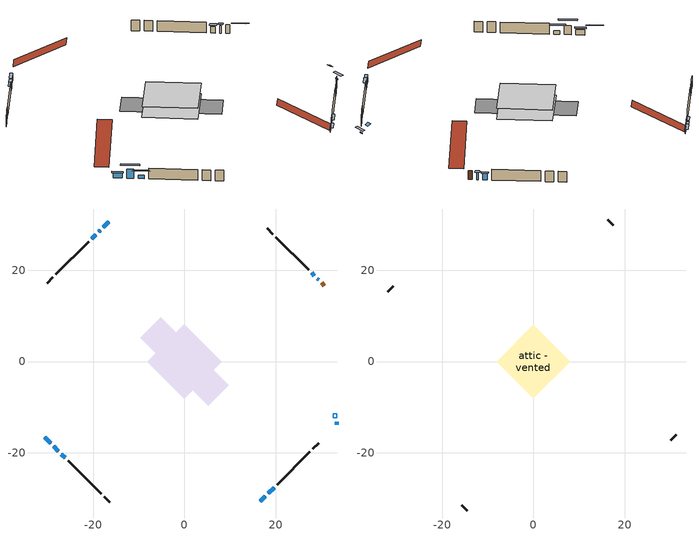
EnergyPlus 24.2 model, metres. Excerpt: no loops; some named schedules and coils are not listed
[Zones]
conditioned space
 floor adiabatic (AdiabaticFloorConstruction): -8.12,0 0,8.12 8.12,0 0,-8.12 z0
 floor foundation (Slab1 construction): -9.64,5.2 -5.2,9.64 9.64,-5.2 5.2,-9.64 z0
 wall outside (AdiabaticWallConstruction 1): 30.59,16.63 30.01,17.21 z0:2.03
 wall outside (AdiabaticWallConstruction): 33.39,-13.83 33.39,-13.24 z0:0.28; 29.36,17.87 29.1,18.12 z0:1.73; -30.59,-16.63 -29.32,-17.91 z0:1.2; -28.66,-18.56 -27.6,-19.62 z0:2.06; -26.94,-20.28 -26.1,-21.13 z0:0.79; -16.63,30.59 -17.81,29.41 / -19.47,27.76 -20.31,26.91 / 16.63,-30.59 17.69,-29.53 z0:0.89; -18.47,28.75 -18.81,28.41 z0:0.82; 28.45,18.78 27.82,19.41 / 18.35,-28.88 19.61,-27.62 z0:1.5
 wall outside (Wall1 construction): 20.26,-26.96 27.45,-19.77 / -25.44,-21.78 -18.25,-28.97 / -20.97,26.25 -28.16,19.06 / 27.16,20.06 19.97,27.25 z0:2.44
 wall outside (Wall2 construction): 28.11,-19.11 29.35,-17.87 / -17.59,-29.63 -16.35,-30.87 / -28.82,18.41 -30.06,17.17 / 19.31,27.91 18.07,29.15 z0:2.44
 window (WindowConstruction 10): 33.39,-13.83 33.39,-13.24 z0:0.28
 window (WindowConstruction 6): 29.36,17.87 29.1,18.12 z0:1.73
 window (WindowConstruction 7): -30.59,-16.63 -29.32,-17.91 z0:1.19
 window (WindowConstruction 8): -28.66,-18.56 -27.6,-19.62 z0:2.06
 window (WindowConstruction 9): -26.94,-20.28 -26.1,-21.12 z0:0.79
 window (WindowConstruction): -16.63,30.59 -17.81,29.41 z0:0.89
 window (WindowConstruction 1): -18.47,28.75 -18.81,28.41 z0:0.81
 window (WindowConstruction 2): -19.47,27.76 -20.31,26.91 z0:0.89
 window (WindowConstruction 3): 16.63,-30.59 17.69,-29.53 z0:0.89
 window (WindowConstruction 4): 28.45,18.78 27.82,19.41 z0:1.5
 window (WindowConstruction 5): 18.35,-28.88 19.61,-27.62 z0:1.5
 door (Door): 30.59,16.63 30.01,17.21 z0:2.03
 ceiling adiabatic (AdiabaticFloorConstruction): 0,-8.12 8.12,0 0,8.12 -8.12,0 z0
 roof outside (AdiabaticRoofConstruction): 33.39,-11.45,2.44 32.62,-11.45,2.82 32.62,-12.32,2.82 33.39,-12.32,2.44
 skylight (SkylightConstruction): 33.39,-11.45,2.44 32.62,-11.45,2.82 32.62,-12.32,2.82 33.39,-12.32,2.44
attic - vented
 floor to conditioned space (Floor1 construction Reversed): -8.1,0 0,8.1 8.1,0 0,-8.1 z2.44
 wall outside (Wall3 construction): 30.01,-17.21 31.22,-16.01 / -15.7,-31.53 -14.49,-32.73 / -30.71,16.51 -31.92,15.3 / 17.42,29.81 16.21,31.02 z0:2.44
 roof outside (Roof1 construction): 15.97,-31.25,2.44 8.31,-23.59,7.86 6.17,-25.73,7.86 13.83,-33.39,2.44; -31.25,-15.97,2.44 -23.59,-8.31,7.86 -25.73,-6.17,7.86 -33.39,-13.83,2.44; -15.97,31.25,2.44 -8.31,23.59,7.86 -6.17,25.73,7.86 -13.83,33.39,2.44; 31.25,15.97,2.44 23.59,8.31,7.86 25.73,6.17,7.86 33.39,13.83,2.44
shading: 33.39,-12.33 33.39,-14.74 34,-14.74 34,-12.33 z1.19; 28.89,18.33 29.57,17.66 30,18.09 29.32,18.76 z2.03; -29.11,-18.12 -30.8,-16.42 -31.24,-16.85 -29.54,-18.55 z1.49; -26.74,-20.49 -29.52,-17.7 -29.95,-18.13 -27.17,-20.92 z3.28; -25.24,-21.99 -27.8,-19.42 -28.24,-19.85 -25.67,-22.42 z2.01; -18.02,29.2 -16.42,30.8 -16.85,31.24 -18.45,29.63 z1.19; -19.02,28.2 -18.26,28.96 -18.69,29.4 -19.45,28.63 z1.11; -20.52,26.7 -19.26,27.97 -19.69,28.4 -20.95,27.13 z1.19; 17.9,-29.32 16.42,-30.8 16.85,-31.24 18.33,-29.75 z1.19; 27.61,19.62 28.66,18.56 29.09,19 28.04,20.05 z1.8; 19.82,-27.41 18.14,-29.09 18.57,-29.52 20.25,-27.84 z1.8
[Building]
Building 1: Terrain=Suburbs
[Site:Location]
Comox AP_BC: Latitude {deg}=49.72; Longitude {deg}=-124.9; Time Zone {hr}=-8; Elevation {m}=26; Keep Site Location Information=Yes
[Site:GroundTemperature:Shallow]
7.68431, 6.60511, 6.51868, 7.03082, 9.08677, 11.1331, 12.9072, 14.0311, 14.1265, 13.2125, 11.4836, 9.50004
[Site:WaterMainsTemperature]
Calculation Method=Schedule; Temperature Schedule=mains temperature schedule
[Material] Roughness=Rough; Thermal Absorptance=0.9
Name | Thickness {m} | Conductivity {W/m-K} | Density {kg/m3} | Specific Heat {J/kg-K} | Solar Absorptance | Visible Absorptance
asphalt or fiberglass shingles | 0.00635 | 0.162714 | 1121.4 | 1465.45 | 0.4 | 0.4
asphalt or fiberglass shingles 1 | 0.00635 | 0.162714 | 1121.4 | 1465.45 | 0.7 | 0.7
ceiling stud and cavity | 0.1397 | 0.0759208 | 65.682 | 1177.47 | 0.7 | 0.7
concrete 4.0 in. | 0.1016 | 1.803125 | 2242.8 | 837.4 | 0.7 | 0.7
door material | 0.04445 | 0.053851 | 512.64 | 1214.23 | 0.7 | 0.7
floor covering | 0.0127 | 0.0433444 | 54.468 | 1339.84 | 0.6 | 0.6
floor rigid ins; roof rigid ins; wall rigid ins | 0.512978 | 0.029427 | 32.04 | 1214.23 | 0.7 | 0.7
floor stud and cavity | 0.1397 | 1.75129 | 37.0049 | 1207.88 | 0.7 | 0.7
furniture material conditioned space 1 | 0.1524 | 0.115458 | 640.8 | 1214.23 | 0.6 | 0.6
gypsum board | 0.0127 | 0.160291 | 801 | 837.4 | 0.6 | 0.6
osb sheathing 0.5 in. | 0.0127 | 0.115458 | 512.64 | 1214.23 | 0.7 | 0.7
osb sheathing 0.75 in. | 0.01905 | 0.115458 | 512.64 | 1214.23 | 0.7 | 0.7
roof stud and cavity | 0.18415 | 1.78687 | 37.0049 | 1207.88 | 0.6 | 0.6
wall stud and cavity | 0.1397 | 0.0896479 | 139.0536 | 1170.24 | 0.7 | 0.7
wall stud and cavity 1 | 0.1397 | 0.0927935 | 139.0536 | 1170.24 | 0.7 | 0.7
wall stud and cavity 2 | 0.0889 | 6.1454 | 50.32683 | 1063.81 | 0.6 | 0.6
wall stud and cavity 3 | 0.0889 | 0.380278 | 52.3479 | 1209.89 | 0.7 | 0.7
wall stud and cavity 4 | 0.0889 | 0.391764 | 83.0341 | 1211.67 | 0.7 | 0.7
wood siding | 0.0254 | 0.102417 | 544.68 | 1172.36 | 0.4 | 0.4
wood siding 1 | 0.00254 | 0.102417 | 544.68 | 1172.36 | 0.4 | 0.4
wood siding 2; wood siding 3 | 0.0254 | 0.102417 | 544.68 | 1172.36 | 0.7 | 0.7
[WindowMaterial:SimpleGlazingSystem]
Name | U-Factor {W/m2-K} | Solar Heat Gain Coefficient
SkylightMaterial | 3.42924 | 0.4787
WindowMaterial | 3.04398 | 0.45
WindowMaterial 1 | 3.05533 | 0.41
WindowMaterial 2 | 2.99912 | 0.54
WindowMaterial 3 | 2.98152 | 0.56
WindowMaterial 4 | 2.929848 | 0.66
WindowMaterial 5 | 3.03319 | 0.57
WindowMaterial 6 | 2.91963 | 0.62
WindowMaterial 7 | 2.98606 | 0.58
WindowMaterial 8 | 3.00537 | 0.52
WindowMaterial 9 | 5.38445 | 0.56
[Construction]
AdiabaticFloorConstruction: floor stud and cavity, floor rigid ins, osb sheathing 0.75 in., floor covering
AdiabaticRoofConstruction: asphalt or fiberglass shingles 1, roof rigid ins, osb sheathing 0.75 in., roof stud and cavity
AdiabaticWallConstruction: wood siding 2, wall rigid ins, wall stud and cavity 3, gypsum board
AdiabaticWallConstruction 1: wood siding 3, wall rigid ins, wall stud and cavity 3, gypsum board
Door: door material
Floor1 construction Reversed: gypsum board, ceiling stud and cavity
furniture construction conditioned space 1: furniture material conditioned space 1
PartitionWallConstruction: gypsum board, wall stud and cavity 4, gypsum board
Roof1 construction: asphalt or fiberglass shingles
SkylightConstruction: SkylightMaterial
Slab1 construction: concrete 4.0 in.
Wall1 construction: wood siding, osb sheathing 0.5 in., wall stud and cavity, gypsum board
Wall2 construction: wood siding, osb sheathing 0.5 in., wall stud and cavity 1, gypsum board
Wall3 construction: wood siding 1, wall stud and cavity 2
WindowConstruction: WindowMaterial
WindowConstruction 1: WindowMaterial 1
WindowConstruction 10: WindowMaterial 9
WindowConstruction 2: WindowMaterial 2
WindowConstruction 3; WindowConstruction 5: WindowMaterial 3
WindowConstruction 4: WindowMaterial 4
WindowConstruction 6: WindowMaterial 5
WindowConstruction 7: WindowMaterial 6
WindowConstruction 8: WindowMaterial 7
WindowConstruction 9: WindowMaterial 8
[Zone] Multiplier=1; Part of Total Floor Area=Yes
Name | Volume {m3}
attic - vented | 112.935
conditioned space | 321.7
[Space]
Name | Zone | Volume {m3}
attic - vented 1 | attic - vented | 112.935
conditioned space 1 | conditioned space | 321.7
[ZoneInfiltration:EffectiveLeakageArea]
infil attic - vented 1: Zone or Space=attic - vented 1; Schedule=Always On Discrete; Effective Air Leakage Area {cm2}=5621.86; Stack Coefficient=0.000546287; Wind Coefficient=1.57918e-05
[ZoneMixing]
whole house fan mix: Zone or Space=attic - vented; Schedule=Always On Continuous; Design Flow Rate Calculation Method=Flow/Zone; Design Flow Rate {m3/s}=0; Source Zone or Space=conditioned space
[SurfaceProperty:ExposedFoundationPerimeter]
Slab1: Exposed Perimeter Calculation Method=TotalExposedPerimeter; Total Exposed Perimeter {m}=54.559
[InternalMass] Zone or ZoneList=conditioned space; Space or SpaceList=conditioned space 1
Name | Construction | Surface Area {m2}
furniture mass conditioned space 1 | furniture construction conditioned space 1 | 105.528
partition wall mass | PartitionWallConstruction | 263.82
[Lights]
interior lighting: Zone or ZoneList or Space or SpaceList=conditioned space 1; Schedule=interior lighting schedule; Design Level Calculation Method=LightingLevel; Lighting Level {W}=343.2; Return Air Fraction=0; Fraction Radiant=0.6; Fraction Visible=0.2; Fraction Replaceable=1
[People]
occupants: Zone or ZoneList or Space or SpaceList=conditioned space 1; Number of People Schedule=occupants schedule; Number of People Calculation Method=People; Number of People=3; Fraction Radiant=0.314171; Sensible Heat Fraction=0.56303; Activity Level Schedule=occupants activity schedule; Carbon Dioxide Generation Rate {m3/s-W}=0; Enable ASHRAE 55 Comfort Warnings=No; Mean Radiant Temperature Calculation Type=EnclosureAveraged
[ElectricEquipment] Zone or ZoneList or Space or SpaceList=conditioned space 1; Design Level Calculation Method=EquipmentLevel
Name | Schedule | Design Level {W} | Fraction Latent | Fraction Radiant | Fraction Lost
clothes dryer | clothes dryer schedule | 140.772 | 0.015 | 0.081 | 0.85
clothes washer | clothes washer schedule | 32.1985 | 0.03 | 0.162 | 0.7
cooking range | cooking range schedule | 215.147 | 0.08 | 0.432 | 0.2
dishwasher | dishwasher schedule | 66.8632 | 0.3 | 0.18 | 0.4
fridge | fridge schedule | 72.9452 | 0 | 0.6 | 0
mech vent bath fan 0 | mech vent bath fan 0 schedule | 25.1 | 0 | 0 | 1
mech vent bath fan 1 | mech vent bath fan 1 schedule | 25.1 | 0 | 0 | 1
mech vent house fan | mech vent house fan schedule | 0 | 0 | 0 | 1
mech vent house fan cfis | mech vent house fan cfis schedule | 0 | 0 | 0 | 0
mech vent range fan 0 | mech vent range fan 0 schedule | 57 | 0 | 0 | 1
misc plug loads | misc plug loads schedule | 494.7 | 0.045 | 0.513 | 0.1
whole house fan | Always On Discrete | 0 | 0 | 0 | 1
[OtherEquipment] Zone or ZoneList or Space or SpaceList=conditioned space 1; Design Level Calculation Method=EquipmentLevel
Name | Fuel Type | Schedule | Design Level {W} | Fraction Latent | Fraction Radiant | Fraction Lost
clothes dryer 1 | Electricity | clothes dryer schedule | 0 | 0.015 | 0.081 | 0.85
cooking range 1 | Electricity | cooking range schedule | 0 | 0.08 | 0.432 | 0.2
general water use latent | None | general water use schedule | 62.594 | 1 | 0 | 0
general water use sensible | None | general water use schedule | -61.6891 | 0 | 0.6 | 0
mech vent house fan latent load | None | Always On Discrete | 0 | 1 | 0 | 0
mech vent house fan sensible load | None | Always On Discrete | 0 | 0 | 0 | 0
water heater energy adjustment1 | Electricity | Always On Discrete | 0.01 | 0 | 0 | 1
[ZoneInfiltration:DesignFlowRate] Zone or ZoneList or Space or SpaceList=conditioned space 1; Schedule=Always On Discrete; Design Flow Rate Calculation Method=Flow/Zone; Design Flow Rate {m3/s}=0
infil flow; natural vent flow; whole house fan flow
[ZoneControl:Thermostat]
conditioned space Thermostat: Zone or ZoneList=conditioned space; Control Type Schedule=conditioned space Thermostat Schedule; Control 1=conditioned space temperature setpoint; Temperature Difference Between Cutout And Setpoint {deltaC}=0
[ThermostatSetpoint:DualSetpoint]
conditioned space temperature setpoint: Heating Setpoint Temperature Schedule=heating setpoint; Cooling Setpoint Temperature Schedule=cooling setpoint
[AirLoopHVAC:UnitarySystem]
unit heater unitary system: Control Type=Load; Controlling Zone or Thermostat Location=conditioned space; Dehumidification Control Type=None; Availability Schedule=Always On Discrete; Supply Fan=unit heater supply fan; Fan Placement=BlowThrough; Supply Air Fan Operating Mode Schedule=unit heater auto fan schedule; Heating Coil=unit heater htg coil; DX Heating Coil Sizing Ratio=1; Use DOAS DX Cooling Coil=No; Minimum Supply Air Temperature {C}=2; Latent Load Control=SensibleOnlyLoadControl; Cooling Supply Air Flow Rate Method=None; Heating Supply Air Flow Rate Method=SupplyAirFlowRate; Heating Supply Air Flow Rate {m3/s}=0.00141584; No Load Supply Air Flow Rate Method=SupplyAirFlowRate; No Load Supply Air Flow Rate {m3/s}=0; No Load Supply Air Flow Rate Control Set To Low Speed=Yes; Maximum Supply Air Temperature {C}=48.8889; Maximum Outdoor Dry-Bulb Temperature for Supplemental Heater Operation {C}=21; Ancillary On-Cycle Electric Power {W}=0; Ancillary Off-Cycle Electric Power {W}=0
[Zone equipment]
conditioned space: electric baseboard, unit heater unitary system
[Foundation:Kiva]
Foundation Kiva 1: Initial Indoor Air Temperature {C}=18; Wall Height Above Grade {m}=0.1016; Wall Depth Below Slab {m}=0.2032
[Foundation:Kiva:Settings]
Soil Conductivity {W/m-K}=0.849921; Soil Density {kg/m3}=1842.3; Soil Specific Heat {J/kg-K}=418.7; Ground Solar Absorptivity=0.9; Ground Thermal Absorptivity=0.9; Ground Surface Roughness {m}=0.03; Far-Field Width {m}=40; Deep-Ground Boundary Condition=ZeroFlux; Deep-Ground Depth {m}=40; Minimum Cell Dimension {m}=0.2; Maximum Cell Growth Coefficient=3; Simulation Timestep=Timestep
[Exterior:Lights]
exterior lighting: Schedule=exterior lighting schedule; Design Level {W}=75.6
[EnergyManagementSystem:Sensor] Output:Variable or Output:Meter Index Key=conditioned space
Name | Output:Variable or Output:Meter
conditioned_space_clg_unmet_s | Zone Cooling Setpoint Not Met Time
conditioned_space_htg_unmet_s | Zone Heating Setpoint Not Met Time
fridge_tin_s; tin_s; tin_s_1 | Zone Mean Air Temperature
tout_s | Zone Outdoor Air Drybulb Temperature
win_s | Zone Air Humidity Ratio
[Schedule:Constant]
Name | Hourly Value
Always On Continuous; mech vent house fan schedule; mech vent house fan cfis schedule; Always On Discrete | 1
occupants activity schedule | 117.228
fridge schedule; unit heater auto fan schedule | 0
[Schedule:Week:Daily]
interior lighting schedule Week Rule - Jan1-Jan27: interior lighting schedule day, interior lighting schedule day, interior lighting schedule day, interior lighting schedule day, interior lighting schedule day, interior lighting schedule day, interior lighting schedule day, interior lighting schedule default day, interior lighting schedule default day, interior lighting schedule default day, interior lighting schedule default day, interior lighting schedule default day
interior lighting schedule Week Rule - Jan28-Feb3: interior lighting schedule day, interior lighting schedule day, interior lighting schedule day, interior lighting schedule day, interior lighting schedule day 1, interior lighting schedule day 1, interior lighting schedule day 1, interior lighting schedule default day, interior lighting schedule default day, interior lighting schedule default day, interior lighting schedule default day, interior lighting schedule default day
interior lighting schedule Week Rule - Feb4-Feb24: interior lighting schedule day 1, interior lighting schedule day 1, interior lighting schedule day 1, interior lighting schedule day 1, interior lighting schedule day 1, interior lighting schedule day 1, interior lighting schedule day 1, interior lighting schedule default day, interior lighting schedule default day, interior lighting schedule default day, interior lighting schedule default day, interior lighting schedule default day
interior lighting schedule Week Rule - Feb25-Mar3: interior lighting schedule day 1, interior lighting schedule day 1, interior lighting schedule day 1, interior lighting schedule day 1, interior lighting schedule day 2, interior lighting schedule day 2, interior lighting schedule day 2, interior lighting schedule default day, interior lighting schedule default day, interior lighting schedule default day, interior lighting schedule default day, interior lighting schedule default day
interior lighting schedule Week Rule - Mar4-Mar31: interior lighting schedule day 2, interior lighting schedule day 2, interior lighting schedule day 2, interior lighting schedule day 2, interior lighting schedule day 2, interior lighting schedule day 2, interior lighting schedule day 2, interior lighting schedule default day, interior lighting schedule default day, interior lighting schedule default day, interior lighting schedule default day, interior lighting schedule default day
interior lighting schedule Week Rule - Apr1-Apr28: interior lighting schedule day 3, interior lighting schedule day 3, interior lighting schedule day 3, interior lighting schedule day 3, interior lighting schedule day 3, interior lighting schedule day 3, interior lighting schedule day 3, interior lighting schedule default day, interior lighting schedule default day, interior lighting schedule default day, interior lighting schedule default day, interior lighting schedule default day
interior lighting schedule Week Rule - Apr29-May5: interior lighting schedule day 3, interior lighting schedule day 3, interior lighting schedule day 4, interior lighting schedule day 4, interior lighting schedule day 4, interior lighting schedule day 4, interior lighting schedule day 4, interior lighting schedule default day, interior lighting schedule default day, interior lighting schedule default day, interior lighting schedule default day, interior lighting schedule default day
interior lighting schedule Week Rule - May6-May26: interior lighting schedule day 4, interior lighting schedule day 4, interior lighting schedule day 4, interior lighting schedule day 4, interior lighting schedule day 4, interior lighting schedule day 4, interior lighting schedule day 4, interior lighting schedule default day, interior lighting schedule default day, interior lighting schedule default day, interior lighting schedule default day, interior lighting schedule default day
interior lighting schedule Week Rule - May27-Jun2: interior lighting schedule day 4, interior lighting schedule day 4, interior lighting schedule day 4, interior lighting schedule day 4, interior lighting schedule day 4, interior lighting schedule day 5, interior lighting schedule day 5, interior lighting schedule default day, interior lighting schedule default day, interior lighting schedule default day, interior lighting schedule default day, interior lighting schedule default day
interior lighting schedule Week Rule - Jun3-Jun30: interior lighting schedule day 5, interior lighting schedule day 5, interior lighting schedule day 5, interior lighting schedule day 5, interior lighting schedule day 5, interior lighting schedule day 5, interior lighting schedule day 5, interior lighting schedule default day, interior lighting schedule default day, interior lighting schedule default day, interior lighting schedule default day, interior lighting schedule default day
interior lighting schedule Week Rule - Jul1-Jul28: interior lighting schedule day 6, interior lighting schedule day 6, interior lighting schedule day 6, interior lighting schedule day 6, interior lighting schedule day 6, interior lighting schedule day 6, interior lighting schedule day 6, interior lighting schedule default day, interior lighting schedule default day, interior lighting schedule default day, interior lighting schedule default day, interior lighting schedule default day
interior lighting schedule Week Rule - Jul29-Aug4: interior lighting schedule day 6, interior lighting schedule day 6, interior lighting schedule day 6, interior lighting schedule day 7, interior lighting schedule day 7, interior lighting schedule day 7, interior lighting schedule day 7, interior lighting schedule default day, interior lighting schedule default day, interior lighting schedule default day, interior lighting schedule default day, interior lighting schedule default day
interior lighting schedule Week Rule - Aug5-Aug25: interior lighting schedule day 7, interior lighting schedule day 7, interior lighting schedule day 7, interior lighting schedule day 7, interior lighting schedule day 7, interior lighting schedule day 7, interior lighting schedule day 7, interior lighting schedule default day, interior lighting schedule default day, interior lighting schedule default day, interior lighting schedule default day, interior lighting schedule default day
interior lighting schedule Week Rule - Aug26-Sep1: interior lighting schedule day 7, interior lighting schedule day 7, interior lighting schedule day 7, interior lighting schedule day 7, interior lighting schedule day 7, interior lighting schedule day 7, interior lighting schedule day 8, interior lighting schedule default day, interior lighting schedule default day, interior lighting schedule default day, interior lighting schedule default day, interior lighting schedule default day
interior lighting schedule Week Rule - Sep2-Sep29: interior lighting schedule day 8, interior lighting schedule day 8, interior lighting schedule day 8, interior lighting schedule day 8, interior lighting schedule day 8, interior lighting schedule day 8, interior lighting schedule day 8, interior lighting schedule default day, interior lighting schedule default day, interior lighting schedule default day, interior lighting schedule default day, interior lighting schedule default day
interior lighting schedule Week Rule - Sep30-Oct6: interior lighting schedule day 8, interior lighting schedule day 9, interior lighting schedule day 9, interior lighting schedule day 9, interior lighting schedule day 9, interior lighting schedule day 9, interior lighting schedule day 9, interior lighting schedule default day, interior lighting schedule default day, interior lighting schedule default day, interior lighting schedule default day, interior lighting schedule default day
interior lighting schedule Week Rule - Oct7-Oct27: interior lighting schedule day 9, interior lighting schedule day 9, interior lighting schedule day 9, interior lighting schedule day 9, interior lighting schedule day 9, interior lighting schedule day 9, interior lighting schedule day 9, interior lighting schedule default day, interior lighting schedule default day, interior lighting schedule default day, interior lighting schedule default day, interior lighting schedule default day
interior lighting schedule Week Rule - Oct28-Nov3: interior lighting schedule day 9, interior lighting schedule day 9, interior lighting schedule day 9, interior lighting schedule day 9, interior lighting schedule day 10, interior lighting schedule day 10, interior lighting schedule day 10, interior lighting schedule default day, interior lighting schedule default day, interior lighting schedule default day, interior lighting schedule default day, interior lighting schedule default day
interior lighting schedule Week Rule - Nov4-Nov24: interior lighting schedule day 10, interior lighting schedule day 10, interior lighting schedule day 10, interior lighting schedule day 10, interior lighting schedule day 10, interior lighting schedule day 10, interior lighting schedule day 10, interior lighting schedule default day, interior lighting schedule default day, interior lighting schedule default day, interior lighting schedule default day, interior lighting schedule default day
interior lighting schedule Week Rule - Nov25-Dec1: interior lighting schedule day 10, interior lighting schedule day 10, interior lighting schedule day 10, interior lighting schedule day 10, interior lighting schedule day 10, interior lighting schedule day 10, interior lighting schedule day 11, interior lighting schedule default day, interior lighting schedule default day, interior lighting schedule default day, interior lighting schedule default day, interior lighting schedule default day
interior lighting schedule Week Rule - Dec2-Dec31: interior lighting schedule day 11, interior lighting schedule day 11, interior lighting schedule day 11, interior lighting schedule day 11, interior lighting schedule day 11, interior lighting schedule day 11, interior lighting schedule day 11, interior lighting schedule default day, interior lighting schedule default day, interior lighting schedule default day, interior lighting schedule default day, interior lighting schedule default day
occupants schedule Week Rule - Jan1-Dec31: occupants schedule day, occupants schedule day, occupants schedule day, occupants schedule day, occupants schedule day, occupants schedule day, occupants schedule day, occupants schedule default day, occupants schedule default day, occupants schedule default day, occupants schedule default day, occupants schedule default day
clothes dryer schedule Week Rule - Jan1-Dec31: clothes dryer schedule day, clothes dryer schedule day, clothes dryer schedule day, clothes dryer schedule day, clothes dryer schedule day, clothes dryer schedule day, clothes dryer schedule day, clothes dryer schedule default day, clothes dryer schedule default day, clothes dryer schedule default day, clothes dryer schedule default day, clothes dryer schedule default day
clothes washer schedule Week Rule - Jan1-Dec31: clothes washer schedule day, clothes washer schedule day, clothes washer schedule day, clothes washer schedule day, clothes washer schedule day, clothes washer schedule day, clothes washer schedule day, clothes washer schedule default day, clothes washer schedule default day, clothes washer schedule default day, clothes washer schedule default day, clothes washer schedule default day
cooking range schedule Week Rule - Jan1-Dec31: cooking range schedule day, cooking range schedule day, cooking range schedule day, cooking range schedule day, cooking range schedule day, cooking range schedule day, cooking range schedule day, cooking range schedule default day, cooking range schedule default day, cooking range schedule default day, cooking range schedule default day, cooking range schedule default day
dishwasher schedule Week Rule - Jan1-Dec31: dishwasher schedule day, dishwasher schedule day, dishwasher schedule day, dishwasher schedule day, dishwasher schedule day, dishwasher schedule day, dishwasher schedule day, dishwasher schedule default day, dishwasher schedule default day, dishwasher schedule default day, dishwasher schedule default day, dishwasher schedule default day
mech vent bath fan 0 schedule Week Rule - Jan1-Dec31: mech vent bath fan 0 schedule day, mech vent bath fan 0 schedule day, mech vent bath fan 0 schedule day, mech vent bath fan 0 schedule day, mech vent bath fan 0 schedule day, mech vent bath fan 0 schedule day, mech vent bath fan 0 schedule day, mech vent bath fan 0 schedule default day, mech vent bath fan 0 schedule default day, mech vent bath fan 0 schedule default day, mech vent bath fan 0 schedule default day, mech vent bath fan 0 schedule default day
mech vent bath fan 1 schedule Week Rule - Jan1-Dec31: mech vent bath fan 1 schedule day, mech vent bath fan 1 schedule day, mech vent bath fan 1 schedule day, mech vent bath fan 1 schedule day, mech vent bath fan 1 schedule day, mech vent bath fan 1 schedule day, mech vent bath fan 1 schedule day, mech vent bath fan 1 schedule default day, mech vent bath fan 1 schedule default day, mech vent bath fan 1 schedule default day, mech vent bath fan 1 schedule default day, mech vent bath fan 1 schedule default day
mech vent range fan 0 schedule Week Rule - Jan1-Dec31: mech vent range fan 0 schedule day, mech vent range fan 0 schedule day, mech vent range fan 0 schedule day, mech vent range fan 0 schedule day, mech vent range fan 0 schedule day, mech vent range fan 0 schedule day, mech vent range fan 0 schedule day, mech vent range fan 0 schedule default day, mech vent range fan 0 schedule default day, mech vent range fan 0 schedule default day, mech vent range fan 0 schedule default day, mech vent range fan 0 schedule default day
misc plug loads schedule Week Rule - Jan1-Dec31: misc plug loads schedule day, misc plug loads schedule day, misc plug loads schedule day, misc plug loads schedule day, misc plug loads schedule day, misc plug loads schedule day, misc plug loads schedule day, misc plug loads schedule default day, misc plug loads schedule default day, misc plug loads schedule default day, misc plug loads schedule default day, misc plug loads schedule default day
general water use schedule Week Rule - Jan1-Dec31: general water use schedule day, general water use schedule day, general water use schedule day, general water use schedule day, general water use schedule day, general water use schedule day, general water use schedule day, general water use schedule default day, general water use schedule default day, general water use schedule default day, general water use schedule default day, general water use schedule default day
exterior lighting schedule Week Rule - Jan1-Jan27: exterior lighting schedule day, exterior lighting schedule day, exterior lighting schedule day, exterior lighting schedule day, exterior lighting schedule day, exterior lighting schedule day, exterior lighting schedule day, exterior lighting schedule default day, exterior lighting schedule default day, exterior lighting schedule default day, exterior lighting schedule default day, exterior lighting schedule default day
exterior lighting schedule Week Rule - Jan28-Feb3: exterior lighting schedule day, exterior lighting schedule day, exterior lighting schedule day, exterior lighting schedule day, exterior lighting schedule day 1, exterior lighting schedule day 1, exterior lighting schedule day 1, exterior lighting schedule default day, exterior lighting schedule default day, exterior lighting schedule default day, exterior lighting schedule default day, exterior lighting schedule default day
exterior lighting schedule Week Rule - Feb4-Feb24: exterior lighting schedule day 1, exterior lighting schedule day 1, exterior lighting schedule day 1, exterior lighting schedule day 1, exterior lighting schedule day 1, exterior lighting schedule day 1, exterior lighting schedule day 1, exterior lighting schedule default day, exterior lighting schedule default day, exterior lighting schedule default day, exterior lighting schedule default day, exterior lighting schedule default day
exterior lighting schedule Week Rule - Feb25-Mar3: exterior lighting schedule day 1, exterior lighting schedule day 1, exterior lighting schedule day 1, exterior lighting schedule day 1, exterior lighting schedule day 2, exterior lighting schedule day 2, exterior lighting schedule day 2, exterior lighting schedule default day, exterior lighting schedule default day, exterior lighting schedule default day, exterior lighting schedule default day, exterior lighting schedule default day
exterior lighting schedule Week Rule - Mar4-Mar31: exterior lighting schedule day 2, exterior lighting schedule day 2, exterior lighting schedule day 2, exterior lighting schedule day 2, exterior lighting schedule day 2, exterior lighting schedule day 2, exterior lighting schedule day 2, exterior lighting schedule default day, exterior lighting schedule default day, exterior lighting schedule default day, exterior lighting schedule default day, exterior lighting schedule default day
exterior lighting schedule Week Rule - Apr1-Apr28: exterior lighting schedule day 3, exterior lighting schedule day 3, exterior lighting schedule day 3, exterior lighting schedule day 3, exterior lighting schedule day 3, exterior lighting schedule day 3, exterior lighting schedule day 3, exterior lighting schedule default day, exterior lighting schedule default day, exterior lighting schedule default day, exterior lighting schedule default day, exterior lighting schedule default day
exterior lighting schedule Week Rule - Apr29-May5: exterior lighting schedule day 3, exterior lighting schedule day 3, exterior lighting schedule day 4, exterior lighting schedule day 4, exterior lighting schedule day 4, exterior lighting schedule day 4, exterior lighting schedule day 4, exterior lighting schedule default day, exterior lighting schedule default day, exterior lighting schedule default day, exterior lighting schedule default day, exterior lighting schedule default day
exterior lighting schedule Week Rule - May6-May26: exterior lighting schedule day 4, exterior lighting schedule day 4, exterior lighting schedule day 4, exterior lighting schedule day 4, exterior lighting schedule day 4, exterior lighting schedule day 4, exterior lighting schedule day 4, exterior lighting schedule default day, exterior lighting schedule default day, exterior lighting schedule default day, exterior lighting schedule default day, exterior lighting schedule default day
exterior lighting schedule Week Rule - May27-Jun2: exterior lighting schedule day 4, exterior lighting schedule day 4, exterior lighting schedule day 4, exterior lighting schedule day 4, exterior lighting schedule day 4, exterior lighting schedule day 5, exterior lighting schedule day 5, exterior lighting schedule default day, exterior lighting schedule default day, exterior lighting schedule default day, exterior lighting schedule default day, exterior lighting schedule default day
exterior lighting schedule Week Rule - Jun3-Jun30: exterior lighting schedule day 5, exterior lighting schedule day 5, exterior lighting schedule day 5, exterior lighting schedule day 5, exterior lighting schedule day 5, exterior lighting schedule day 5, exterior lighting schedule day 5, exterior lighting schedule default day, exterior lighting schedule default day, exterior lighting schedule default day, exterior lighting schedule default day, exterior lighting schedule default day
exterior lighting schedule Week Rule - Jul1-Jul28: exterior lighting schedule day 6, exterior lighting schedule day 6, exterior lighting schedule day 6, exterior lighting schedule day 6, exterior lighting schedule day 6, exterior lighting schedule day 6, exterior lighting schedule day 6, exterior lighting schedule default day, exterior lighting schedule default day, exterior lighting schedule default day, exterior lighting schedule default day, exterior lighting schedule default day
exterior lighting schedule Week Rule - Jul29-Aug4: exterior lighting schedule day 6, exterior lighting schedule day 6, exterior lighting schedule day 6, exterior lighting schedule day 7, exterior lighting schedule day 7, exterior lighting schedule day 7, exterior lighting schedule day 7, exterior lighting schedule default day, exterior lighting schedule default day, exterior lighting schedule default day, exterior lighting schedule default day, exterior lighting schedule default day
exterior lighting schedule Week Rule - Aug5-Aug25: exterior lighting schedule day 7, exterior lighting schedule day 7, exterior lighting schedule day 7, exterior lighting schedule day 7, exterior lighting schedule day 7, exterior lighting schedule day 7, exterior lighting schedule day 7, exterior lighting schedule default day, exterior lighting schedule default day, exterior lighting schedule default day, exterior lighting schedule default day, exterior lighting schedule default day
exterior lighting schedule Week Rule - Aug26-Sep1: exterior lighting schedule day 7, exterior lighting schedule day 7, exterior lighting schedule day 7, exterior lighting schedule day 7, exterior lighting schedule day 7, exterior lighting schedule day 7, exterior lighting schedule day 8, exterior lighting schedule default day, exterior lighting schedule default day, exterior lighting schedule default day, exterior lighting schedule default day, exterior lighting schedule default day
[Schedule:Year]
interior lighting schedule: interior lighting schedule Week Rule - Jan1-Jan27, 1, 1, 1, 27, interior lighting schedule Week Rule - Jan28-Feb3, 1, 28, 2, 3, interior lighting schedule Week Rule - Feb4-Feb24, 2, 4, 2, 24, interior lighting schedule Week Rule - Feb25-Mar3, 2, 25, 3, 3, interior lighting schedule Week Rule - Mar4-Mar31, 3, 4, 3, 31, interior lighting schedule Week Rule - Apr1-Apr28, 4, 1, 4, 28, interior lighting schedule Week Rule - Apr29-May5, 4, 29, 5, 5, interior lighting schedule Week Rule - May6-May26, 5, 6, 5, 26, interior lighting schedule Week Rule - May27-Jun2, 5, 27, 6, 2, interior lighting schedule Week Rule - Jun3-Jun30, 6, 3, 6, 30, interior lighting schedule Week Rule - Jul1-Jul28, 7, 1, 7, 28, interior lighting schedule Week Rule - Jul29-Aug4, 7, 29, 8, 4, interior lighting schedule Week Rule - Aug5-Aug25, 8, 5, 8, 25, interior lighting schedule Week Rule - Aug26-Sep1, 8, 26, 9, 1, interior lighting schedule Week Rule - Sep2-Sep29, 9, 2, 9, 29, interior lighting schedule Week Rule - Sep30-Oct6, 9, 30, 10, 6, interior lighting schedule Week Rule - Oct7-Oct27, 10, 7, 10, 27, interior lighting schedule Week Rule - Oct28-Nov3, 10, 28, 11, 3, interior lighting schedule Week Rule - Nov4-Nov24, 11, 4, 11, 24, interior lighting schedule Week Rule - Nov25-Dec1, 11, 25, 12, 1, interior lighting schedule Week Rule - Dec2-Dec31, 12, 2, 12, 31
occupants schedule: occupants schedule Week Rule - Jan1-Dec31, 1, 1, 12, 31
clothes dryer schedule: clothes dryer schedule Week Rule - Jan1-Dec31, 1, 1, 12, 31
clothes washer schedule: clothes washer schedule Week Rule - Jan1-Dec31, 1, 1, 12, 31
cooking range schedule: cooking range schedule Week Rule - Jan1-Dec31, 1, 1, 12, 31
dishwasher schedule: dishwasher schedule Week Rule - Jan1-Dec31, 1, 1, 12, 31
mech vent bath fan 0 schedule: mech vent bath fan 0 schedule Week Rule - Jan1-Dec31, 1, 1, 12, 31
mech vent bath fan 1 schedule: mech vent bath fan 1 schedule Week Rule - Jan1-Dec31, 1, 1, 12, 31
mech vent range fan 0 schedule: mech vent range fan 0 schedule Week Rule - Jan1-Dec31, 1, 1, 12, 31
misc plug loads schedule: misc plug loads schedule Week Rule - Jan1-Dec31, 1, 1, 12, 31
general water use schedule: general water use schedule Week Rule - Jan1-Dec31, 1, 1, 12, 31
exterior lighting schedule: exterior lighting schedule Week Rule - Jan1-Jan27, 1, 1, 1, 27, exterior lighting schedule Week Rule - Jan28-Feb3, 1, 28, 2, 3, exterior lighting schedule Week Rule - Feb4-Feb24, 2, 4, 2, 24, exterior lighting schedule Week Rule - Feb25-Mar3, 2, 25, 3, 3, exterior lighting schedule Week Rule - Mar4-Mar31, 3, 4, 3, 31, exterior lighting schedule Week Rule - Apr1-Apr28, 4, 1, 4, 28, exterior lighting schedule Week Rule - Apr29-May5, 4, 29, 5, 5, exterior lighting schedule Week Rule - May6-May26, 5, 6, 5, 26, exterior lighting schedule Week Rule - May27-Jun2, 5, 27, 6, 2, exterior lighting schedule Week Rule - Jun3-Jun30, 6, 3, 6, 30, exterior lighting schedule Week Rule - Jul1-Jul28, 7, 1, 7, 28, exterior lighting schedule Week Rule - Jul29-Aug4, 7, 29, 8, 4, exterior lighting schedule Week Rule - Aug5-Aug25, 8, 5, 8, 25, exterior lighting schedule Week Rule - Aug26-Sep1, 8, 26, 9, 1, exterior lighting schedule Week Rule - Sep2-Sep29, 9, 2, 9, 29, exterior lighting schedule Week Rule - Sep30-Oct6, 9, 30, 10, 6, exterior lighting schedule Week Rule - Oct7-Oct27, 10, 7, 10, 27, exterior lighting schedule Week Rule - Oct28-Nov3, 10, 28, 11, 3, exterior lighting schedule Week Rule - Nov4-Nov24, 11, 4, 11, 24, exterior lighting schedule Week Rule - Nov25-Dec1, 11, 25, 12, 1, exterior lighting schedule Week Rule - Dec2-Dec31, 12, 2, 12, 31
[Schedule:Compact]
conditioned space Thermostat Schedule: Through: 12/31, For: AllDays, Until: 24:00, 4
mains temperature schedule: Through: 01/01, For: AllDays, Until: 24:00, 11.0622, Through: 01/02, For: AllDays, Until: 24:00, 11.025, Through: 01/03, For: AllDays, Until: 24:00, 10.9883, Through: 01/04, For: AllDays, Until: 24:00, 10.9522, Through: 01/05, For: AllDays, Until: 24:00, 10.9172, Through: 01/06, For: AllDays, Until: 24:00, 10.8828, Through: 01/07, For: AllDays, Until: 24:00, 10.8494, Through: 01/08, For: AllDays, Until: 24:00, 10.8167, Through: 01/09, For: AllDays, Until: 24:00, 10.7844, Through: 01/10, For: AllDays, Until: 24:00, 10.7533, Through: 01/11, For: AllDays, Until: 24:00, 10.7228, Through: 01/12, For: AllDays, Until: 24:00, 10.6933, Through: 01/13, For: AllDays, Until: 24:00, 10.6644, Through: 01/14, For: AllDays, Until: 24:00, 10.6367, Through: 01/15, For: AllDays, Until: 24:00, 10.6094, Through: 01/16, For: AllDays, Until: 24:00, 10.5833, Through: 01/17, For: AllDays, Until: 24:00, 10.5578, Through: 01/18, For: AllDays, Until: 24:00, 10.5333, Through: 01/19, For: AllDays, Until: 24:00, 10.51, Through: 01/20, For: AllDays, Until: 24:00, 10.4872, Through: 01/21, For: AllDays, Until: 24:00, 10.465, Through: 01/22, For: AllDays, Until: 24:00, 10.4439, Through: 01/23, For: AllDays, Until: 24:00, 10.4239, Through: 01/24, For: AllDays, Until: 24:00, 10.405, Through: 01/25, For: AllDays, Until: 24:00, 10.3867, Through: 01/26, For: AllDays, Until: 24:00, 10.3694, Through: 01/27, For: AllDays, Until: 24:00, 10.3528, Through: 01/28, For: AllDays, Until: 24:00, 10.3372, Through: 01/29, For: AllDays, Until: 24:00, 10.3228, Through: 01/30, For: AllDays, Until: 24:00, 10.3094, Through: 01/31, For: AllDays, Until: 24:00, 10.2967, Through: 02/01, For: AllDays, Until: 24:00, 10.285, Through: 02/02, For: AllDays, Until: 24:00, 10.2739, Through: 02/03, For: AllDays, Until: 24:00, 10.2644, Through: 02/04, For: AllDays, Until: 24:00, 10.2556, Through: 02/05, For: AllDays, Until: 24:00, 10.2472, Through: 02/06, For: AllDays, Until: 24:00, 10.2406, Through: 02/07, For: AllDays, Until: 24:00, 10.2344, Through: 02/08, For: AllDays, Until: 24:00, 10.2294, Through: 02/09, For: AllDays, Until: 24:00, 10.225, Through: 02/10, For: AllDays, Until: 24:00, 10.2222, Through: 02/11, For: AllDays, Until: 24:00, 10.22, Through: 02/12, For: AllDays, Until: 24:00, 10.2189, Through: 02/13, For: AllDays, Until: 24:00, 10.2183, Through: 02/14, For: AllDays, Until: 24:00, 10.2194, Through: 02/15, For: AllDays, Until: 24:00, 10.2211, Through: 02/16, For: AllDays, Until: 24:00, 10.2239, Through: 02/17, For: AllDays, Until: 24:00, 10.2272, Through: 02/18, For: AllDays, Until: 24:00, 10.2322, Through: 02/19, For: AllDays, Until: 24:00, 10.2378, Through: 02/20, For: AllDays, Until: 24:00, 10.2439, Through: 02/21, For: AllDays, Until: 24:00, 10.2517, Through: 02/22, For: AllDays, Until: 24:00, 10.26, Through: 02/23, For: AllDays, Until: 24:00, 10.2694, Through: 02/24, For: AllDays, Until: 24:00, 10.28, Through: 02/25, For: AllDays, Until: 24:00, 10.2911, Through: 02/26, For: AllDays, Until: 24:00, 10.3033, Through: 02/27, For: AllDays, Until: 24:00, 10.3167, Through: 02/28, For: AllDays, Until: 24:00, 10.3306, Through: 03/01, For: AllDays, Until: 24:00, 10.3456, Through: 03/02, For: AllDays, Until: 24:00, 10.3617, Through: 03/03, For: AllDays, Until: 24:00, 10.3783, Through: 03/04, For: AllDays, Until: 24:00, 10.3961, Through: 03/05, For: AllDays, Until: 24:00, 10.415, Through: 03/06, For: AllDays, Until: 24:00, 10.435, Through: 03/07, For: AllDays, Until: 24:00, 10.4556, Through: 03/08, For: AllDays, Until: 24:00, 10.4767, Through: 03/09, For: AllDays, Until: 24:00, 10.4989, Through: 03/10, For: AllDays, Until: 24:00, 10.5222, Through: 03/11, For: AllDays, Until: 24:00, 10.5467, Through: 03/12, For: AllDays, Until: 24:00, 10.5717, Through: 03/13, For: AllDays, Until: 24:00, 10.5972, Through: 03/14, For: AllDays, Until: 24:00, 10.6239, Through: 03/15, For: AllDays, Until: 24:00, 10.6517, Through: 03/16, For: AllDays, Until: 24:00, 10.68, Through: 03/17, For: AllDays, Until: 24:00, 10.7089, Through: 03/18, For: AllDays, Until: 24:00, 10.7389, Through: 03/19, For: AllDays, Until: 24:00, 10.77, Through: 03/20, For: AllDays, Until: 24:00, 10.8017, Through: 03/21, For: AllDays, Until: 24:00, 10.8339, Through: 03/22, For: AllDays, Until: 24:00, 10.8672, Through: 03/23, For: AllDays, Until: 24:00, 10.9011, Through: 03/24, For: AllDays, Until: 24:00, 10.9361, Through: 03/25, For: AllDays, Until: 24:00, 10.9717, Through: 03/26, For: AllDays, Until: 24:00, 11.0078, Through: 03/27, For: AllDays, Until: 24:00, 11.045, Through: 03/28, For: AllDays, Until: 24:00, 11.0822, Through: 03/29, For: AllDays, Until: 24:00, 11.1211, Through: 03/30, For: AllDays, Until: 24:00, 11.16, Through: 03/31, For: AllDays, Until: 24:00, 11.2, Through: 04/01, For: AllDays, Until: 24:00, 11.2406, Through: 04/02, For: AllDays, Until: 24:00, 11.2817, Through: 04/03, For: AllDays, Until: 24:00, 11.3233, Through: 04/04, For: AllDays, Until: 24:00, 11.3656, Through: 04/05, For: AllDays, Until: 24:00, 11.4089, Through: 04/06, For: AllDays, Until: 24:00, 11.4522, Through: 04/07, For: AllDays, Until: 24:00, 11.4967, Through: 04/08, For: AllDays, Until: 24:00, 11.5417, Through: 04/09, For: AllDays, Until: 24:00, 11.5872, Through: 04/10, For: AllDays, Until: 24:00, 11.6333, Through: 04/11, For: AllDays, Until: 24:00, 11.6794, Through: 04/12, For: AllDays, Until: 24:00, 11.7267, Through: 04/13, For: AllDays, Until: 24:00, 11.7744, Through: 04/14, For: AllDays, Until: 24:00, 11.8222, Through: 04/15, For: AllDays, Until: 24:00, 11.8711, Through: 04/16, For: AllDays, Until: 24:00, 11.92, Through: 04/17, For: AllDays, Until: 24:00, 11.97, Through: 04/18, For: AllDays, Until: 24:00, 12.02, Through: 04/19, For: AllDays, Until: 24:00, 12.07, Through: 04/20, For: AllDays, Until: 24:00, 12.1211, Through: 04/21, For: AllDays, Until: 24:00, 12.1722, Through: 04/22, For: AllDays, Until: 24:00, 12.2239, Through: 04/23, For: AllDays, Until: 24:00, 12.2761, Through: 04/24, For: AllDays, Until: 24:00, 12.3283, Through: 04/25, For: AllDays, Until: 24:00, 12.3811, Through: 04/26, For: AllDays, Until: 24:00, 12.4339, Through: 04/27, For: AllDays, Until: 24:00, 12.4872, Through: 04/28, For: AllDays, Until: 24:00, 12.5411, Through: 04/29, For: AllDays, Until: 24:00, 12.595, Through: 04/30, For: AllDays, Until: 24:00, 12.6489, Through: 05/01, For: AllDays, Until: 24:00, 12.7033, Through: 05/02, For: AllDays, Until: 24:00, 12.7583, Through: 05/03, For: AllDays, Until: 24:00, 12.8133, Through: 05/04, For: AllDays, Until: 24:00, 12.8683, Through: 05/05, For: AllDays, Until: 24:00, 12.9233, Through: 05/06, For: AllDays, Until: 24:00, 12.9789, Through: 05/07, For: AllDays, Until: 24:00, 13.0344, Through: 05/08, For: AllDays, Until: 24:00, 13.09, Through: 05/09, For: AllDays, Until: 24:00, 13.1461, Through: 05/10, For: AllDays, Until: 24:00, 13.2017, Through: 05/11, For: AllDays, Until: 24:00, 13.2578, Through: 05/12, For: AllDays, Until: 24:00, 13.3139, Through: 05/13, For: AllDays, Until: 24:00, 13.37, Through: 05/14, For: AllDays, Until: 24:00, 13.4261, Through: 05/15, For: AllDays, Until: 24:00, 13.4822, Through: 05/16, For: AllDays, Until: 24:00, 13.5389, Through: 05/17, For: AllDays, Until: 24:00, 13.595, Through: 05/18, For: AllDays, Until: 24:00, 13.6511, Through: 05/19, For: AllDays, Until: 24:00, 13.7072, Through: 05/20, For: AllDays, Until: 24:00, 13.7628, Through: 05/21, For: AllDays, Until: 24:00, 13.8189, Through: 05/22, For: AllDays, Until: 24:00, 13.875, Through: 05/23, For: AllDays, Until: 24:00, 13.9306, Through: 05/24, For: AllDays, Until: 24:00, 13.9861, Through: 05/25, For: AllDays, Until: 24:00, 14.0417, Through: 05/26, For: AllDays, Until: 24:00, 14.0967, Through: 05/27, For: AllDays, Until: 24:00, 14.1517, Through: 05/28, For: AllDays, Until: 24:00, 14.2067, Through: 05/29, For: AllDays, Until: 24:00, 14.2611, Through: 05/30, For: AllDays, Until: 24:00, 14.3156, Through: 05/31, For: AllDays, Until: 24:00, 14.37, Through: 06/01, For: AllDays, Until: 24:00, 14.4239, Through: 06/02, For: AllDays, Until: 24:00, 14.4778, Through: 06/03, For: AllDays, Until: 24:00, 14.5311, Through: 06/04, For: AllDays, Until: 24:00, 14.5839, Through: 06/05, For: AllDays, Until: 24:00, 14.6367, Through: 06/06, For: AllDays, Until: 24:00, 14.6889, Through: 06/07, For: AllDays, Until: 24:00, 14.7411, Through: 06/08, For: AllDays, Until: 24:00, 14.7928, Through: 06/09, For: AllDays, Until: 24:00, 14.8439, Through: 06/10, For: AllDays, Until: 24:00, 14.895, Through: 06/11, For: AllDays, Until: 24:00, 14.9456, Through: 06/12, For: AllDays, Until: 24:00, 14.9956, Through: 06/13, For: AllDays, Until: 24:00, 15.045, Through: 06/14, For: AllDays, Until: 24:00, 15.0939, Through: 06/15, For: AllDays, Until: 24:00, 15.1428, Through: 06/16, For: AllDays, Until: 24:00, 15.1906, Through: 06/17, For: AllDays, Until: 24:00, 15.2383, Through: 06/18, For: AllDays, Until: 24:00, 15.2856, Through: 06/19, For: AllDays, Until: 24:00, 15.3322, Through: 06/20, For: AllDays, Until: 24:00, 15.3778, Through: 06/21, For: AllDays, Until: 24:00, 15.4233, Through: 06/22, For: AllDays, Until: 24:00, 15.4683, Through: 06/23, For: AllDays, Until: 24:00, 15.5128, Through: 06/24, For: AllDays, Until: 24:00, 15.5561, Through: 06/25, For: AllDays, Until: 24:00, 15.5994, Through: 06/26, For: AllDays, Until: 24:00, 15.6417, Through: 06/27, For: AllDays, Until: 24:00, 15.6839, Through: 06/28, For: AllDays, Until: 24:00, 15.725, Through: 06/29, For: AllDays, Until: 24:00, 15.7656, Through: 06/30, For: AllDays, Until: 24:00, 15.805, Through: 07/01, For: AllDays, Until: 24:00, 15.8444, Through: 07/02, For: AllDays, Until: 24:00, 15.8828, Through: 07/03, For: AllDays, Until: 24:00, 15.9206, Through: 07/04, For: AllDays, Until: 24:00, 15.9572, Through: 07/05, For: AllDays, Until: 24:00, 15.9939, Through: 07/06, For: AllDays, Until: 24:00, 16.0294, Through: 07/07, For: AllDays, Until: 24:00, 16.0639, Through: 07/08, For: AllDays, Until: 24:00, 16.0983, Through: 07/09, For: AllDays, Until: 24:00, 16.1311, Through: 07/10, For: AllDays, Until: 24:00, 16.1639, Through: 07/11, For: AllDays, Until: 24:00, 16.1956, Through: 07/12, For: AllDays, Until: 24:00, 16.2261, Through: 07/13, For: AllDays, Until: 24:00, 16.2561, Through: 07/14, For: AllDays, Until: 24:00, 16.2856, Through: 07/15, For: AllDays, Until: 24:00, 16.3139, Through: 07/16, For: AllDays, Until: 24:00, 16.3417, Through: 07/17, For: AllDays, Until: 24:00, 16.3683, Through: 07/18, For: AllDays, Until: 24:00, 16.3939, Through: 07/19, For: AllDays, Until: 24:00, 16.4189, Through: 07/20, For: AllDays, Until: 24:00, 16.4433, Through: 07/21, For: AllDays, Until: 24:00, 16.4661, Through: 07/22, For: AllDays, Until: 24:00, 16.4889, Through: 07/23, For: AllDays, Until: 24:00, 16.51, Through: 07/24, For: AllDays, Until: 24:00, 16.5306, Through: 07/25, For: AllDays, Until: 24:00, 16.5506, Through: 07/26, For: AllDays, Until: 24:00, 16.5694, Through: 07/27, For: AllDays, Until: 24:00, 16.5872, Through: 07/28, For: AllDays, Until: 24:00, 16.6039, Through: 07/29, For: AllDays, Until: 24:00, 16.62, Through: 07/30, For: AllDays, Until: 24:00, 16.635, Through: 07/31, For: AllDays, Until: 24:00, 16.6494, Through: 08/01, For: AllDays, Until: 24:00, 16.6622, Through: 08/02, For: AllDays, Until: 24:00, 16.6744, Through: 08/03, For: AllDays, Until: 24:00, 16.6861, Through: 08/04, For: AllDays, Until: 24:00, 16.6961, Through: 08/05, For: AllDays, Until: 24:00, 16.7056, Through: 08/06, For: AllDays, Until: 24:00, 16.7144, Through: 08/07, For: AllDays, Until: 24:00, 16.7217, Through: 08/08, For: AllDays, Until: 24:00, 16.7283, Through: 08/09, For: AllDays, Until: 24:00, 16.7339, Through: 08/10, For: AllDays, Until: 24:00, 16.7383, Through: 08/11, For: AllDays, Until: 24:00, 16.7422, Through: 08/12, For: AllDays, Until: 24:00, 16.745, Through: 08/13, For: AllDays, Until: 24:00, 16.7467, Through: 08/14, For: AllDays, Until: 24:00, 16.7472, Through: 08/15, For: AllDays, Until: 24:00, 16.7472, Through: 08/16, For: AllDays, Until: 24:00, 16.7461, Through: 08/17, For: AllDays, Until: 24:00, 16.7439, Through: 08/18, For: AllDays, Until: 24:00, 16.7406, Through: 08/19, For: AllDays, Until: 24:00, 16.7367, Through: 08/20, For: AllDays, Until: 24:00, 16.7317, Through: 08/21, For: AllDays, Until: 24:00, 16.7256, Through: 08/22, For: AllDays, Until: 24:00, 16.7189, Through: 08/23, For: AllDays, Until: 24:00, 16.7106, Through: 08/24, For: AllDays, Until: 24:00, 16.7017, Through: 08/25, For: AllDays, Until: 24:00, 16.6922, Through: 08/26, For: AllDays, Until: 24:00, 16.6811, Through: 08/27, For: AllDays, Until: 24:00, 16.6694, Through: 08/28, For: AllDays, Until: 24:00, 16.6567, Through: 08/29, For: AllDays, Until: 24:00, 16.6433, Through: 08/30, For: AllDays, Until: 24:00, 16.6289, Through: 08/31, For: AllDays, Until: 24:00, 16.6133, Through: 09/01, For: AllDays, Until: 24:00, 16.5967, Through: 09/02, For: AllDays, Until: 24:00, 16.5794, Through: 09/03, For: AllDays, Until: 24:00, 16.5611, Through: 09/04, For: AllDays, Until: 24:00, 16.5422, Through: 09/05, For: AllDays, Until: 24:00, 16.5222, Through: 09/06, For: AllDays, Until: 24:00, 16.5011, Through: 09/07, For: AllDays, Until: 24:00, 16.4794, Through: 09/08, For: AllDays, Until: 24:00, 16.4567, Through: 09/09, For: AllDays, Until: 24:00, 16.4328, Through: 09/10, For: AllDays, Until: 24:00, 16.4083, Through: 09/11, For: AllDays, Until: 24:00, 16.3833, Through: 09/12, For: AllDays, Until: 24:00, 16.3567, Through: 09/13, For: AllDays, Until: 24:00, 16.33, Through: 09/14, For: AllDays, Until: 24:00, 16.3017, Through: 09/15, For: AllDays, Until: 24:00, 16.2733, Through: 09/16, For: AllDays, Until: 24:00, 16.2433, Through: 09/17, For: AllDays, Until: 24:00, 16.2133, Through: 09/18, For: AllDays, Until: 24:00, 16.1822, Through: 09/19, For: AllDays, Until: 24:00, 16.15, Through: 09/20, For: AllDays, Until: 24:00, 16.1172, Through: 09/21, For: AllDays, Until: 24:00, 16.0839, Through: 09/22, For: AllDays, Until: 24:00, 16.0494, Through: 09/23, For: AllDays, Until: 24:00, 16.0144, Through: 09/24, For: AllDays, Until: 24:00, 15.9783, Through: 09/25, For: AllDays, Until: 24:00, 15.9417, Through: 09/26, For: AllDays, Until: 24:00, 15.9044, Through: 09/27, For: AllDays, Until: 24:00, 15.8667, Through: 09/28, For: AllDays, Until: 24:00, 15.8278, Through: 09/29, For: AllDays, Until: 24:00, 15.7883, Through: 09/30, For: AllDays, Until: 24:00, 15.7483, Through: 10/01, For: AllDays, Until: 24:00, 15.7072, Through: 10/02, For: AllDays, Until: 24:00, 15.6661, Through: 10/03, For: AllDays, Until: 24:00, 15.6239, Through: 10/04, For: AllDays, Until: 24:00, 15.5811, Through: 10/05, For: AllDays, Until: 24:00, 15.5378, Through: 10/06, For: AllDays, Until: 24:00, 15.4939, Through: 10/07, For: AllDays, Until: 24:00, 15.4494, Through: 10/08, For: AllDays, Until: 24:00, 15.4039, Through: 10/09, For: AllDays, Until: 24:00, 15.3583, Through: 10/10, For: AllDays, Until: 24:00, 15.3122, Through: 10/11, For: AllDays, Until: 24:00, 15.2656, Through: 10/12, For: AllDays, Until: 24:00, 15.2183, Through: 10/13, For: AllDays, Until: 24:00, 15.17, Through: 10/14, For: AllDays, Until: 24:00, 15.1217, Through: 10/15, For: AllDays, Until: 24:00, 15.0733, Through: 10/16, For: AllDays, Until: 24:00, 15.0239, Through: 10/17, For: AllDays, Until: 24:00, 14.9739, Through: 10/18, For: AllDays, Until: 24:00, 14.9239, Through: 10/19, For: AllDays, Until: 24:00, 14.8733, Through: 10/20, For: AllDays, Until: 24:00, 14.8222, Through: 10/21, For: AllDays, Until: 24:00, 14.7706, Through: 10/22, For: AllDays, Until: 24:00, 14.7189, Through: 10/23, For: AllDays, Until: 24:00, 14.6667, Through: 10/24, For: AllDays, Until: 24:00, 14.6144, Through: 10/25, For: AllDays, Until: 24:00, 14.5611, Through: 10/26, For: AllDays, Until: 24:00, 14.5083, Through: 10/27, For: AllDays, Until: 24:00, 14.4544, Through: 10/28, For: AllDays, Until: 24:00, 14.4011, Through: 10/29, For: AllDays, Until: 24:00, 14.3467, Through: 10/30, For: AllDays, Until: 24:00, 14.2928, Through: 10/31, For: AllDays, Until: 24:00, 14.2378, Through: 11/01, For: AllDays, Until: 24:00, 14.1833, Through: 11/02, For: AllDays, Until: 24:00, 14.1283, Through: 11/03, For: AllDays, Until: 24:00, 14.0733, Through: 11/04, For: AllDays, Until: 24:00, 14.0178, Through: 11/05, For: AllDays, Until: 24:00, 13.9622, Through: 11/06, For: AllDays, Until: 24:00, 13.9067, Through: 11/07, For: AllDays, Until: 24:00, 13.8511, Through: 11/08, For: AllDays, Until: 24:00, 13.795, Through: 11/09, For: AllDays, Until: 24:00, 13.7389, Through: 11/10, For: AllDays, Until: 24:00, 13.6828, Through: 11/11, For: AllDays, Until: 24:00, 13.6272, Through: 11/12, For: AllDays, Until: 24:00, 13.5706, Through: 11/13, For: AllDays, Until: 24:00, 13.5144, Through: 11/14, For: AllDays, Until: 24:00, 13.4583, Through: 11/15, For: AllDays, Until: 24:00, 13.4022, Through: 11/16, For: AllDays, Until: 24:00, 13.3461, Through: 11/17, For: AllDays, Until: 24:00, 13.29, Through: 11/18, For: AllDays, Until: 24:00, 13.2339, Through: 11/19, For: AllDays, Until: 24:00, 13.1778, Through: 11/20, For: AllDays, Until: 24:00, 13.1222, Through: 11/21, For: AllDays, Until: 24:00, 13.0661, Through: 11/22, For: AllDays, Until: 24:00, 13.0106, Through: 11/23, For: AllDays, Until: 24:00, 12.955, Through: 11/24, For: AllDays, Until: 24:00, 12.9, Through: 11/25, For: AllDays, Until: 24:00, 12.8444, Through: 11/26, For: AllDays, Until: 24:00, 12.7894, Through: 11/27, For: AllDays, Until: 24:00, 12.735, Through: 11/28, For: AllDays, Until: 24:00, 12.6806, Through: 11/29, For: AllDays, Until: 24:00, 12.6261, Through: 11/30, For: AllDays, Until: 24:00, 12.5717, Through: 12/01, For: AllDays, Until: 24:00, 12.5183, Through: 12/02, For: AllDays, Until: 24:00, 12.4644, Through: 12/03, For: AllDays, Until: 24:00, 12.4111, Through: 12/04, For: AllDays, Until: 24:00, 12.3583, Through: 12/05, For: AllDays, Until: 24:00, 12.3061, Through: 12/06, For: AllDays, Until: 24:00, 12.2539, Through: 12/07, For: AllDays, Until: 24:00, 12.2017, Through: 12/08, For: AllDays, Until: 24:00, 12.1506, Through: 12/09, For: AllDays, Until: 24:00, 12.0994, Through: 12/10, For: AllDays, Until: 24:00, 12.0483, Through: 12/11, For: AllDays, Until: 24:00, 11.9983, Through: 12/12, For: AllDays, Until: 24:00, 11.9483, Through: 12/13, For: AllDays, Until: 24:00, 11.8989, Through: 12/14, For: AllDays, Until: 24:00, 11.85, Through: 12/15, For: AllDays, Until: 24:00, 11.8017, Through: 12/16, For: AllDays, Until: 24:00, 11.7539, Through: 12/17, For: AllDays, Until: 24:00, 11.7067, Through: 12/18, For: AllDays, Until: 24:00, 11.6594, Through: 12/19, For: AllDays, Until: 24:00, 11.6133, Through: 12/20, For: AllDays, Until: 24:00, 11.5678, Through: 12/21, For: AllDays, Until: 24:00, 11.5222, Through: 12/22, For: AllDays, Until: 24:00, 11.4778, Through: 12/23, For: AllDays, Until: 24:00, 11.4339, Through: 12/24, For: AllDays, Until: 24:00, 11.3906, Through: 12/25, For: AllDays, Until: 24:00, 11.3478, Through: 12/26, For: AllDays, Until: 24:00, 11.3056, Through: 12/27, For: AllDays, Until: 24:00, 11.2639, Through: 12/28, For: AllDays, Until: 24:00, 11.2228, Through: 12/29, For: AllDays, Until: 24:00, 11.1828, Through: 12/30, For: AllDays, Until: 24:00, 11.1433, Through: 12/31, For: AllDays, Until: 24:00, 11.1044
